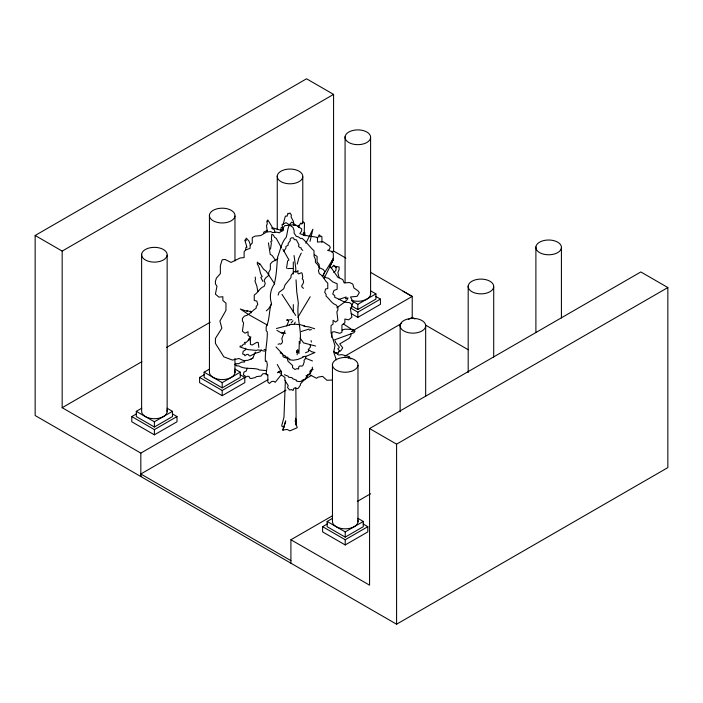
<?xml version="1.0" encoding="UTF-8"?>
<svg xmlns="http://www.w3.org/2000/svg" width="703" height="703" viewBox="0 0 703 703"><rect width="100%" height="100%" fill="white"/><g stroke="black" fill="none" stroke-linecap="round" stroke-linejoin="round"><path stroke-width="1.05" d="M295.858 387.907L296.156 424.893M267.289 231.665L266.481 225.364L267.281 224.143L266.885 221.014L267.421 221.199L267.808 219.942L271.771 226.322L272.597 228.87L274.144 229.45L274.926 231.928M285.383 380.402L283.977 417.248L281.639 425.983L283.88 427.503M312.36 367.159L312.246 369.4L310.234 370.49M309.909 344.488L310.612 346.807L308.705 349.031L308.468 351.491L305.489 352.757M255.233 277.061L255.47 279.741L254.917 280.884L256.841 286.095L257.808 291.49M296.271 425.025L296.561 422.134L295.532 418.197M331.421 337.282L332.176 332.132L334.092 331.702L339.742 333.319L341.93 332.273L341.93 325.085L344.874 322.774L344.874 319.004L348.591 319.839L351.904 317.238L350.437 309.118L351.904 307.035L351.904 304.417L349.435 302.571C343.688 303.037 339.751 298.96 334.716 297.387L334.716 295.673L332.747 294.1L333.943 290.453L337.15 289.232L337.15 283.748L332.827 281.921L328.477 278.239L324.777 277.404L323.907 275.69M286.525 268.212L287.641 260.945L288.959 259.952L282.896 249.257M280.725 230.048L281.2 227.57L282.175 227.456L282.861 228.932M283.16 224.275L285.198 216.665L285.726 215.97L287.114 216.234L287.931 213.229L288.74 213.8L289.988 213.018L291.35 215.013L291.112 217.034L293.52 221.577L293.687 224.415L295.216 225.54M307.923 374.427L307.475 376.193L306.613 376.72M297.211 264.135L298.81 258.133L301.253 253.115M298.564 227.262L300.453 223.449L300.981 223.106L301.772 224.099L303.142 221.823L303.485 222.772L304.487 222.737L304.258 232.403L303.555 235.066M278.151 295.102L278.968 292.395L283.784 288.74L284.996 284.979L290.945 277.571L291.147 275.137L294.329 271.683L295.691 271.296L296.402 271.876L298.081 270.62L297.808 273.256L298.661 273.95L301.323 272.711L302.097 273.256L302.773 277L302.193 278.783L303.248 279.97L303.582 282.588L301.622 285.963L302.308 287.58L303.555 288.248M305.954 356.658L305.207 359.075L303.977 360.481L304.258 361.834L303.002 365.349L302.149 366.105L299.706 365.964L298.749 366.878L298.608 369.084L297.141 368.583L295.058 369.497L292.457 367.616L292.65 365.551L287.94 361.201L287.334 358.354L283.151 356.869L282.641 354.11L275.989 346.939M245.76 348.266L245.171 350.094L243.159 351.315L242.676 354.004L244.53 354.602L244.776 355.753L246.894 354.417L248.203 354.374L249.266 355.85L250.373 355.841L255.365 353.266L259.873 351.931L261.288 349.681M281.024 230.558L282.993 228.923M317.457 238.379L319.215 234.837L319.856 235.277L319.733 236.955L320.928 236.015L321.912 236.683L321.965 242.456M247.263 368.196L246.173 371.07L244.02 372.028L243.335 374.927L245.198 375.964L245.373 377.291L247.641 376.228L248.985 376.439L249.969 378.293L251.103 378.513L255.189 377.564L256.41 376.641L261.129 376.052L262.737 373.829L264.811 373.636L268.142 375.024M283.555 428.338L282.914 430.016L287.175 429.454L289.882 430.851L297.193 427.732L295.242 420.666L295.989 424.92L295.541 421.747M284.882 330.753L281.833 338.521L282.474 341.465L282.017 342.976L280.646 344.242L279.636 343.776L278.063 344.25M286.789 325.893L288.696 321.043L287.105 319.716M263.467 233.176L263.941 231.999L267.412 230.338M255.268 352.115L253.018 357.695L250.496 359.532M250.453 337.748L246.525 342.22L244.442 342.466L245.391 343.969L243.282 344.259L242.069 346.017L240.206 346.008L239.978 346.966L247.72 349.611L256.674 350.393L257.852 349.839L264.627 351.131M294.302 324.03L295.225 322.106M324.224 278.16L333.011 260.268L331.623 261.982L333.389 258.405L322.387 276.253M323.468 274.838L324.777 271.411L323.239 269.513L319.136 267.535L319.136 264.451L317.088 261.92L317.088 256.481L314.593 254.758M305.867 243.185L312.914 229.222L310.014 241.384M310.19 296.771L297.861 317.299M281.253 352.361L280.172 352.968L282.536 354.084M351.816 305.049L353.398 302.431L350.489 296.974L357.106 296.323L359.347 292.633L357.924 290.77L353.925 287.94L352.73 283.986L349.382 282.492L344.215 283.001L342.739 279.513L337.888 277.342L330.032 266.05L333.327 259.495L333.327 253.484L332.343 251.542L327.572 250.356L329.189 249.67L330.278 247.456L329.549 246.024L322.853 241.586L317.484 242.113L317.484 238.018L316.157 237.139L303.722 235.162L299.829 233.589L301.657 230.918L301.657 228.862L295.269 224.626L284.706 225.663L282.94 228.141L282.94 230.716L280.33 231.814L279.609 232.816L276.534 232.192L272.606 232.579L270.769 231.603L266.622 232.016L260.602 235.602L254.899 236.164L252.263 237.588L252.263 243.027L250.092 245.312L250.092 248.387L245.751 249.873L244.126 251.586L244.126 257.579L240.206 257.966L231.032 262.421L225.092 259.46L222.201 259.741L220.355 265.602L220.355 273.66L216.419 278.107L215.417 281.297L215.417 283.915L216.972 286.183L215.417 294.118L218.923 297.123L222.86 296.736L222.86 300.506L225.971 303.178L225.971 310.366L219.916 321.095L221.867 328.178L215.417 338.477L215.417 343.38L223.826 356.834L232.456 360.068L238.985 358.504L244.582 361.061M271.648 304.065L268.555 308.819L266.332 310.84M303.327 380.841L300.445 383.891L300.374 385.235L298.257 388.188L297.246 388.662L294.926 387.88L293.775 388.478L293.072 390.508L291.789 389.647L289.548 389.937L287.527 387.476L288.239 385.596L284.812 380.244L284.961 377.406L281.305 374.892L281.525 372.168L277.281 364.47M283.819 251.182L285.919 248.203L285.901 246.489L288.133 245.259L288.16 243.475L290.374 240.461L290.031 239.222L291.314 237.869L293.397 237.842L294.372 239.644L296.332 239.758L299.003 244.793L298.45 246.27L300.058 247.72L301.016 247.728L301.429 249.205L302.773 250.409M281.595 374.304L275.181 382.353L274.161 381.413L271.859 381.377L269.425 383.443L267.843 382.107L267.843 375.938L266.165 373.618L267.351 364.681L266.622 361.078L265.382 361.395C264.785 351.562 267.579 341.86 267.281 331.913L266.182 330.647L266.182 326.877C269.926 319.487 268.818 310.937 271.42 303.195C269.354 296.991 270.383 289.671 274.161 284.32C276.578 275.506 276.78 266.296 277.536 257.157C280.295 250.69 281.305 242.57 286.174 237.386C287.843 232.148 287.158 226.313 291.683 222.13L293.933 223.492L293.933 225.54M291.068 323.029L292.975 320.7M309.425 373.899L310.322 372.854L309.891 371.474M277.975 258.054L276.674 259.583L272.351 261.797L270.347 263.985L270.347 269.434L268.704 272.342L268.704 275.427L265.409 278.168L264.179 280.356L265.224 283.537L264.179 286.349C259.618 287.791 258.212 292.738 254.249 294.988L254.249 300.471L256.823 301.095L257.781 304.522L256.208 306.464L256.208 308.178C252.087 310.656 249.53 315.199 244.389 316.104L242.412 318.406L242.412 321.025L243.589 322.835L242.412 331.227L245.066 333.213L248.054 331.684L248.054 335.454L250.409 337.22L250.409 344.408L252.166 345.041L256.7 342.379L258.238 342.449L258.853 347.458M337.625 353.275L337.106 353.794L337.537 354.461L338.802 355.015L341.763 354.62L349.286 356.667L349.663 357.098L348.389 358.135M250.962 337.036L248.642 339.101L248.967 340.77M297.58 226.436L299.039 225.232L299.504 225.514M336.842 307.791L344.154 302.448L347.045 299.9L348.073 297.887L345.472 298.731L346.201 296.982L338.916 299.408M333.828 272.562L335.902 270.391L336.219 266.815L335.34 266.244L334.162 266.63L334.382 265.62L333.811 265.242L331.631 267.597L330.735 267.667M277.474 372.792L279.504 371.254L281.156 371.043M278.678 371.43L278.265 372.072L280.611 373.161M297.123 354.734L297.694 349.558L298.942 353.504L299.32 341.368L299.794 343.662C302.105 331.895 297.439 320.331 297.923 308.564L298.327 303.107L296.754 291.947L296.033 279.873M309.039 329.074L301.271 331.491M290.91 563.2L290.91 539.755L369.567 585.168L369.567 428.558L640.828 271.947L667.85 287.553L667.85 467.6L396.589 624.211L35.15 415.535L35.15 235.479L306.552 78.789L333.574 94.395L333.574 251.006L345.894 258.115M35.15 235.479L62.172 251.085L333.574 94.395M303.063 233.308L304.742 232.333L305.084 235.839M62.172 251.085L62.172 407.696L141.883 361.676M166.558 347.431L210.215 322.229M331.675 252.105L333.574 251.006M167.05 408.215L172.472 411.343L172.472 416.563L154.388 427.002L136.303 416.563L136.303 411.343L141.734 408.215M234.864 369.057L240.285 372.195L240.285 377.414L222.201 387.854L204.125 377.414L204.125 372.195L209.547 369.057M172.288 413.847L176.998 416.563L176.998 421.782L154.388 434.832L131.786 421.782L131.786 416.563L136.496 413.847M240.101 374.69L244.811 377.414L244.811 382.634L222.201 395.684L199.599 382.634L199.599 377.414L204.309 374.69M136.303 411.343L154.388 421.782L172.472 411.343M204.125 372.195L222.201 382.634L240.285 372.195M351.509 300.673L357.836 304.329L375.92 293.889L375.92 299.109L357.836 309.548L351.509 305.893M131.786 416.563L154.388 429.612L176.998 416.563M199.599 377.414L222.201 390.464L244.811 377.414M350.296 307.809L357.836 312.158L380.437 299.109L380.437 304.329L357.836 317.378L351.245 313.573M62.172 407.696L140.828 453.11L267.94 379.717M351.421 331.526L412.23 296.42L412.23 317.299L408.338 319.54M285.989 390.183L140.828 473.989L290.91 560.643M303.063 380.323L311.596 375.393M344.795 356.228L401.703 323.371M369.567 428.558L396.589 444.155L667.85 287.553M290.91 539.755L332.642 515.668M357.309 501.424L370.586 493.761M357.871 518.331L363.293 521.459L363.293 526.679L345.217 537.118L327.132 526.679L327.132 521.459L332.554 518.331M363.108 523.963L367.818 526.679L367.818 531.899L345.217 544.948L322.607 531.899L322.607 526.679L327.317 523.963M327.132 521.459L345.217 531.899L363.293 521.459M322.607 526.679L345.217 539.728L367.818 526.679M335.393 267.571L337.027 266.639L339.092 266.955L339.092 269.574L337.862 272.571L339.092 277.623M339.101 351.544L340.902 350.542L342.739 347.818L339.725 343.89L349.154 338.336L350.902 335.744L350.902 333.793M271.762 228.247L272.615 227.834L280.673 230.233L283.195 230.03M276.437 328.503L289.856 324.944L289.258 324.619L295.128 324.215L300.26 324.698L304.926 326.016L303.968 326.412L308.459 326.781L314.636 328.749M342.212 330.085L345.085 329.162L352.968 329.452L353.424 329.751L352.352 330.893L355.164 331.016L354.084 331.754L354.233 332.607C347.344 335.269 340.322 337.712 333.486 340.252M252.966 358.205L247.711 360.358L244.846 360.481L244.609 361.983L241.674 362.133L238.458 363.767L236.129 363.644L234.925 364.558L236.621 365.349L236.559 365.876L239.029 365.982L240.4 366.755C246.006 369.295 252.579 367.713 258.326 369.312L259.126 369.927L266.094 370.569M309.346 330.085L311.385 329.584M264.073 349.417L265.883 350.024M286.525 320.216L291.807 319.593M332.431 380.042L326.842 380.244L322.615 376.377L318.38 377.063L316.499 378.284L308.837 374.216M287.606 268.537L293.028 268.458M335.217 352.757L337.159 352.906M251.446 312.044L246.92 310.515L247.526 311.491L240.312 309.004L248.379 314.408M285.664 333.257L281.859 332.414L282.474 333.327L281.965 333.275L276.938 330.375M315.533 346.034L303.555 342.888L300.067 338.002M350.138 358.627L351.069 358.882M305.26 358.091L312.448 360.964M284.407 374.725L288.142 376.202L288.599 377.212L292.035 377.652L292.571 378.689L296.481 380.174L296.35 380.938L298.503 381.571L301.394 381.334L302.246 380.156L304.926 379.848L305.647 378.038L307.202 376.58L306.025 375.78L309.179 374.611L309.329 373.697L310.858 372.836L310.243 372.001L311.57 371.36L311.148 370.534L313.002 369.585L312.694 368.987M267.395 325.085L249.205 314.865M283.502 355.024L285.646 356.184L285.163 356.878L287.966 357.335L287.536 358.047L289.829 359.224L289.021 359.734L293.362 360.226L297.967 359.4L303.028 357.326L302.65 356.737L306.631 356.105L314.953 352.519L311.772 351.799L308.169 349.549M370.534 272.342L412.23 296.42M403.091 291.253L412.134 296.473M370.49 290.752L375.92 293.889M412.134 317.352L414.981 318.995M425.429 325.032L468.18 349.707M375.727 296.385L380.437 299.109M343.618 324.03L350.902 328.899M281.516 247.895L276.235 238.317L274.724 237.412L273.344 235.074L271.78 234.284L271.384 239.082L271.999 240.997L270.752 241.437L271.367 243.3L270.479 249.161M295.717 315.427L281.956 294.346M333.828 351.403L335.384 353.073L338.257 353.389L338.618 351.772L339.786 351.518L337.862 348.644L339.25 347.677L339.083 346.728L335.7 342.554L335.208 340.929M275.681 260.69L272.246 255.593L270.216 254.293L268.432 242.869M274.715 283.968L266.173 271.2L263.493 269.117L260.031 263.95L259.389 263.511L259.521 264.214L257.36 262.096L257.333 264.091C260.303 267.764 259.258 272.799 262.201 276.56L260.795 277.395L262.904 281.464M282.896 229.204L282.008 224.661L286.147 222.675L292.993 227.438L294.135 230.531L294.135 233.106L296.288 236.384L298.283 236.841L300.831 238.607L302.018 238.282C306.552 241.929 309.689 246.902 314.013 250.786L314.013 256.226L315.419 259.266L315.419 262.351C317.607 264.398 320.832 267.658 318.389 270.743L319.285 273.643C323.362 275.655 324.303 280.435 327.765 283.098L327.765 288.573L325.559 288.995L324.751 292.343L326.095 294.408L326.095 296.121C329.663 298.933 331.535 303.485 336.192 305.014L337.879 307.466L337.879 310.093L336.869 311.807L337.879 320.287L335.612 322.062L333.055 320.287L333.055 324.057L331.043 325.63L331.043 332.827L334.962 345.683L333.697 352.08L336.271 359.813M250.672 311.13L251.252 312.8M250.523 245.285L248.906 240.918L246.164 238.062L245.962 240.804L245.189 239.811L244.881 240.356L246.955 247.28L246.208 247.131L245.725 247.983L245.962 249.899M311.077 340.595L311.394 342.097M296.446 350.612L296.684 352.572M294.039 255.514L295.77 268.019L295.77 272.369M561.416 247.869A12.786 7.382 0 0 1 541.556 253.537A12.786 7.382 0 0 1 542.997 240.769A12.786 7.382 0 0 1 561.416 247.869L561.416 317.958M535.897 246.911L535.897 332.334M493.708 286.965A12.786 7.382 0 0 1 473.848 292.624A12.786 7.382 0 0 1 475.281 279.864A12.786 7.382 0 0 1 493.708 286.965L493.708 357.054M468.189 286.007L468.189 372.528M425.666 326.245A12.786 7.382 0 0 1 405.807 331.913A12.786 7.382 0 0 1 407.239 319.144A12.786 7.382 0 0 1 425.666 326.245L425.666 396.334M400.139 325.287L400.139 411.809M396.589 444.155L396.589 624.211M370.595 137.753A12.786 7.382 0 0 1 350.735 143.421A12.786 7.382 0 0 1 352.168 130.653A12.786 7.382 0 0 1 370.595 137.753L370.595 294.364M357.976 365.323A12.786 7.382 0 0 1 338.117 370.991A12.786 7.382 0 0 1 339.549 358.231A12.786 7.382 0 0 1 357.976 365.323L357.976 521.934M357.836 304.329L357.836 309.548M357.836 312.158L357.836 317.378M345.217 531.899L345.217 537.118M345.217 539.728L345.217 544.948M345.076 136.795L345.076 282.457M332.449 364.374L332.449 520.985A12.786 7.382 0 0 0 346.061 528.823A12.786 7.382 0 0 0 357.757 520.018M302.782 176.901A12.786 7.382 0 0 1 282.922 182.569A12.786 7.382 0 0 1 284.355 169.81A12.786 7.382 0 0 1 302.782 176.901L302.782 222.904M293.309 261.938L293.309 273.985M293.309 304.627L293.309 312.29M277.263 175.952L277.263 229.617M234.969 216.058A12.786 7.382 0 0 1 215.109 221.717A12.786 7.382 0 0 1 216.542 208.958A12.786 7.382 0 0 1 234.969 216.058L234.969 260.962M234.969 358.433L234.969 372.669M222.201 382.634L222.201 387.854M222.201 390.464L222.201 395.684M209.441 215.1L209.441 371.711A12.786 7.382 0 0 0 223.053 379.558A12.786 7.382 0 0 0 234.74 370.745M167.147 255.207A12.786 7.382 0 0 1 147.296 260.875A12.786 7.382 0 0 1 148.728 248.115A12.786 7.382 0 0 1 167.147 255.207L167.147 411.826M154.388 421.782L154.388 427.002M154.388 429.612L154.388 434.832M141.628 254.258L141.628 410.868A12.786 7.382 0 0 0 155.231 418.707A12.786 7.382 0 0 0 166.927 409.902M140.872 473.963L140.828 476.546L140.828 453.11M370.376 292.439A12.786 7.382 0 0 1 365.402 299.838A12.786 7.382 0 0 1 351.685 300.366M285.69 421.044L282.914 430.016L285.69 421.044"/></g></svg>
